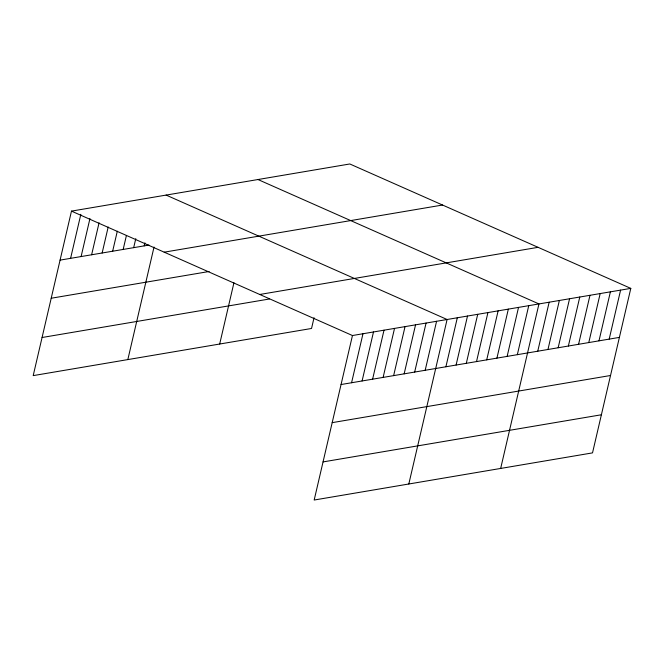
<?xml version="1.0" encoding="UTF-8"?>
<svg xmlns="http://www.w3.org/2000/svg" width="664" height="664" viewBox="0 0 664 664"><rect width="100%" height="100%" fill="white"/><g stroke="black" fill="none" stroke-linecap="round" stroke-linejoin="round"><path stroke-width="1" d="M630.8 288.383L352.459 335.527L314.18 500.025L592.52 452.881L630.8 288.383L349.82 163.975L71.48 211.119L33.2 375.616L311.541 328.472L314.039 317.724M70.591 258.346L80.834 214.339M81.108 256.561L89.947 218.556M91.624 254.777L99.069 222.78M102.14 253.001L108.19 226.997M112.648 251.216L117.304 231.213M123.164 249.44L126.426 235.438M133.68 247.655L135.78 238.658M144.196 245.879L144.893 242.875M127.837 359.589L154.031 247.025M219.684 344.027L233.944 282.756M351.571 382.754L362.976 333.751M362.087 380.97L373.492 331.967M372.604 379.194L384.008 330.182M383.12 377.409L394.524 328.406M393.636 375.633L405.04 326.622M404.152 373.849L415.548 324.845M414.66 372.064L426.064 323.061M425.176 370.288L436.58 321.276M408.816 483.998L447.096 319.5L166.116 195.091M445.901 366.777L457.305 317.774M456.102 365.051L467.506 316.039M466.311 363.316L477.715 314.313M476.52 361.589L487.924 312.586M486.72 359.863L498.124 310.852M496.929 358.137L508.334 309.125M507.13 356.402L518.534 307.399M517.339 354.676L528.743 305.672M500.664 468.444L538.952 303.938L257.964 179.529M537.749 351.214L549.153 302.211M547.958 349.488L559.362 300.485M558.158 347.762L569.563 298.758M568.367 346.035L579.772 297.024M578.576 344.301L589.981 295.297M588.777 342.574L600.181 293.571M598.986 340.848L610.39 291.836M609.187 339.121L620.591 290.11M60.075 260.122L148.977 245.066M164.207 252.171L442.539 205.027M51.211 298.236L209.118 271.493M259.74 294.476L538.072 247.332M42.073 337.503L269.377 298.999M341.055 384.531L619.396 337.387M332.191 422.644L610.523 375.5M323.053 461.912L601.393 414.768M71.48 211.119L352.459 335.527"/></g></svg>
